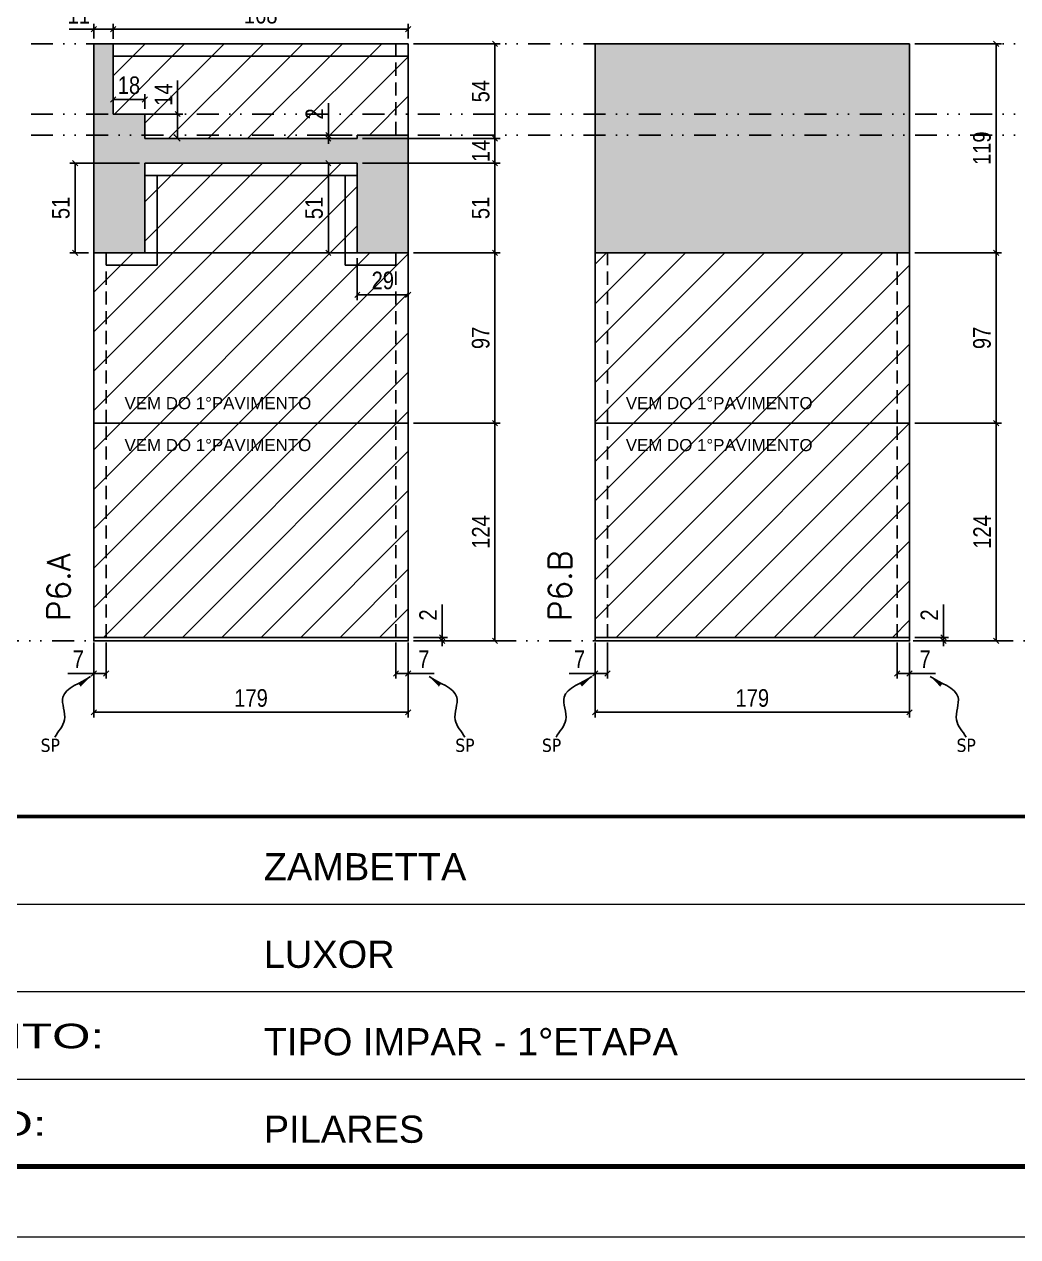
# Model space of a CAD drawing. Extents: x 14400 to 24104, y -21631 to 6985.
# Drawn here: x 14976 to 15541, y 2489 to 3179 of the extents above; entities that cross this region are included whole.
import ezdxf
from ezdxf.enums import TextEntityAlignment as Align

# ---------------------------------------------------------------- set-up
doc = ezdxf.new("R2010")
doc.units = 0
for name, pattern in [('CONTINUO', [0]), ('DASHED', [0.75, 0.5, -0.25]), ('DIVIDE2', [0.625, 0.25, -0.125, 0, -0.125, 0, -0.125]), ('HIDDEN', [0.375, 0.25, -0.125])]:
    doc.linetypes.add(name, pattern=pattern)
for name, color, linetype in [('COTA', 241, 'Continuous'), ('Nível', 160, 'Continuous'), ('Painéis', 200, 'Continuous'), ('SARR_2.2x7', 40, 'Continuous'), ('Sarrafo de Pressão', 42, 'HIDDEN'), ('texto', 7, 'Continuous'), ('TEXTO_GERAL', 7, 'Continuous')]:
    doc.layers.add(name, color=color, linetype=linetype)
for name, color, linetype, lineweight in [('Folhas', 255, 'Continuous', 9), ('Hachura', 251, 'Continuous', 9), ('SARRAFO DE PRESSAO', 251, 'DASHED', 9), ('Texto Seção', 7, 'Continuous', 15)]:
    doc.layers.add(name, color=color, linetype=linetype, lineweight=lineweight)
doc.styles.add('ARIAL', font='arial.ttf')
doc.styles.add('COTA TECNICA', font='techl___.ttf', dxfattribs={"height": 10})
doc.styles.add('COTA TECNICA-50', font='techl___.ttf', dxfattribs={"height": 10})
doc.styles.add('REGUA-120', font='ROMANS.shx', dxfattribs={"height": 15})
doc.styles.get("Standard").update_dxf_attribs({"font": 'arial.ttf'})
doc.styles.add('Tecnologia', font='')
doc.styles.get('Tecnologia').set_extended_font_data('Forgotten Futurist')
doc.dimstyles.new('COTA PAINEL-50', dxfattribs={"dimtxt": 10, "dimasz": 3, "dimexe": 3, "dimexo": 3, "dimgap": 3, "dimtad": 1, "dimdec": 1, "dimzin": 12, "dimdsep": 46, "dimtxsty": 'COTA TECNICA-50', "dimblk1": 'OBLIQUE', "dimblk2": 'OBLIQUE', "dimsah": 1, "dimcen": 0.9, "dimclrd": 4, "dimclre": 4, "dimclrt": 240, "dimadec": 1, "dimazin": 3, "dimtfac": 1, "dimtdec": 1, "dimtmove": 0, "dimatfit": 3, "dimfxl": 1, "dimtolj": 1, "dimtzin": 12, "dimarcsym": 0})
doc.dimstyles.new('PAINEL', dxfattribs={"dimtxt": 10, "dimasz": 3, "dimexe": 3, "dimexo": 3, "dimgap": 3, "dimtad": 1, "dimdec": 1, "dimzin": 12, "dimdsep": 46, "dimtxsty": 'COTA TECNICA', "dimblk1": 'OBLIQUE', "dimblk2": 'OBLIQUE', "dimsah": 1, "dimcen": 0.9, "dimclrd": 4, "dimclre": 4, "dimclrt": 240, "dimadec": 1, "dimazin": 3, "dimtfac": 1, "dimtdec": 1, "dimtmove": 0, "dimatfit": 3, "dimfxl": 1, "dimtolj": 1, "dimtzin": 12, "dimarcsym": 0})
doc.dimstyles.get("Standard").update_dxf_attribs({"dimtxt": 0.18, "dimasz": 0.18, "dimexe": 0.18, "dimexo": 0.0625, "dimgap": 0.09, "dimtad": 0, "dimtih": 1, "dimtoh": 1, "dimdec": 4, "dimzin": 0, "dimdsep": 46, "dimtxsty": 'Standard', "dimcen": 0.09, "dimadec": 0, "dimazin": 0, "dimtfac": 1, "dimtdec": 4, "dimtofl": 0, "dimtmove": 0, "dimatfit": 3, "dimfxl": 1, "dimtolj": 1, "dimtzin": 0, "dimarcsym": 0})

# ---------------------------------------------------------------- blocks, each defined once
blk = doc.blocks.new('9999999999')
at = {"color": 30, "linetype": 'CONTINUO'}
for p, q in [((98564.56, 34379.64), (99583.98, 34379.64)), ((98564.56, 34329.83), (99487.98, 34329.83)), ((98564.56, 34280.02), (99487.98, 34280.02))]:
    blk.add_line(p, q, dxfattribs=at)
at = {"color": 30, "linetype": 'CONTINUO', "const_width": 2}
blk.add_lwpolyline([(99583.98, 34230.21), (99583.98, 34414.45, 0.414214), (99568.98, 34429.45), (98228.98, 34429.45, 0.414214), (98213.98, 34414.45), (98213.98, 34245.21, 0.414214), (98228.98, 34230.21), (99583.98, 34230.21)], format="xyb", dxfattribs=at)
at = {"layer": 'Folhas'}
blk.add_lwpolyline([(98138.98, 34190.21), (99623.98, 34190.21), (99623.98, 35240.21), (98138.98, 35240.21)], close=True, dxfattribs=at)
at = {"layer": 'Folhas', "color": 30, "const_width": 3}
blk.add_lwpolyline([(98213.98, 34230.21), (99583.98, 34230.21), (99583.98, 35200.21), (98213.98, 35200.21)], close=True, dxfattribs=at)
at = {"color": 7, "linetype": 'Continuous', "ltscale": 5, "style": 'ARIAL'}
for s, height, p in [('ZAMBETTA', 15.483, (98837.68, 34393.13)), ('LUXOR', 15.483, (98837.68, 34343.32)), ('TIPO IMPAR - 1°ETAPA', 15.4829, (98837.68, 34293.51)), ('PILARES', 15.483, (98837.68, 34243.7))]:
    blk.add_text(s, height=height, dxfattribs=at).set_placement(p)
at = {"layer": 'Folhas', "color": 7, "style": 'Tecnologia', "width": 1.5}
for s, p in [('PAVIMENTO:', (98573.65, 34297.5)), ('PROJETO:', (98573.65, 34247.69))]:
    blk.add_text(s, height=14, dxfattribs=at).set_placement(p)
blk = doc.blocks.new('_Oblique')
at = {"color": 0, "linetype": 'ByBlock', "lineweight": -2}
blk.add_line((-0.5, -0.5), (0.5, 0.5), dxfattribs=at)
blk = doc.blocks.new('*D812')
at = {"layer": 'COTA', "color": 4, "lineweight": -2, "transparency": 16777216}
for p, q in [((15015.44, 2827.29), (15015.44, 2784.61)), ((15194.44, 2827.29), (15194.44, 2784.61)), ((15194.44, 2787.61), (15015.44, 2787.61))]:
    blk.add_line(p, q, dxfattribs=at)
at = {"layer": 'Defpoints', "color": 0, "transparency": 16777216}
for p in [(15015.44, 2830.29), (15194.44, 2830.29), (15015.44, 2787.61)]:
    blk.add_point(p, dxfattribs=at)
at = {"layer": 'COTA', "color": 4, "lineweight": -2, "transparency": 16777216, "xscale": 3, "yscale": 3, "zscale": 3, "rotation": 180}
blk.add_blockref('_Oblique', (15015.44, 2787.61), dxfattribs=at)
at = {"layer": 'COTA', "color": 4, "lineweight": -2, "transparency": 16777216, "xscale": 3, "yscale": 3, "zscale": 3}
blk.add_blockref('_Oblique', (15194.44, 2787.61), dxfattribs=at)
at = {"layer": 'COTA', "color": 240, "transparency": 16777216, "insert": (15104.94, 2795.71), "char_height": 10, "attachment_point": 5, "style": 'COTA TECNICA'}
blk.add_mtext('\\A1;179', dxfattribs=at)
blk = doc.blocks.new('*D813')
at = {"layer": 'COTA', "color": 4, "lineweight": -2, "transparency": 16777216}
for p, q in [((15187.44, 2827.29), (15187.44, 2806.78)), ((15194.44, 2825.29), (15194.44, 2806.78)), ((15187.44, 2809.78), (15194.44, 2809.78)), ((15194.44, 2809.78), (15209.17, 2809.78))]:
    blk.add_line(p, q, dxfattribs=at)
at = {"layer": 'Defpoints', "color": 0, "transparency": 16777216}
for p in [(15187.44, 2830.29), (15194.44, 2828.29), (15194.44, 2809.78)]:
    blk.add_point(p, dxfattribs=at)
at = {"layer": 'COTA', "color": 4, "lineweight": -2, "transparency": 16777216, "xscale": 3, "yscale": 3, "zscale": 3, "rotation": 180}
blk.add_blockref('_Oblique', (15187.44, 2809.78), dxfattribs=at)
at = {"layer": 'COTA', "color": 4, "lineweight": -2, "transparency": 16777216, "xscale": 3, "yscale": 3, "zscale": 3}
blk.add_blockref('_Oblique', (15194.44, 2809.78), dxfattribs=at)
at = {"layer": 'COTA', "color": 240, "transparency": 16777216, "insert": (15203.31, 2817.85), "char_height": 10, "attachment_point": 5, "style": 'COTA TECNICA-50'}
blk.add_mtext('\\A1;7', dxfattribs=at)
blk = doc.blocks.new('*D814')
at = {"layer": 'COTA', "color": 4, "lineweight": -2, "transparency": 16777216}
for p, q in [((15015.44, 2825.29), (15015.44, 2806.78)), ((15022.44, 2827.29), (15022.44, 2806.78)), ((15015.44, 2809.78), (15000.71, 2809.78)), ((15022.44, 2809.78), (15015.44, 2809.78))]:
    blk.add_line(p, q, dxfattribs=at)
at = {"layer": 'Defpoints', "color": 0, "transparency": 16777216}
for p in [(15015.44, 2828.29), (15022.44, 2830.29), (15015.44, 2809.78)]:
    blk.add_point(p, dxfattribs=at)
at = {"layer": 'COTA', "color": 4, "lineweight": -2, "transparency": 16777216, "xscale": 3, "yscale": 3, "zscale": 3, "rotation": 180}
blk.add_blockref('_Oblique', (15015.44, 2809.78), dxfattribs=at)
at = {"layer": 'COTA', "color": 4, "lineweight": -2, "transparency": 16777216, "xscale": 3, "yscale": 3, "zscale": 3}
blk.add_blockref('_Oblique', (15022.44, 2809.78), dxfattribs=at)
at = {"layer": 'COTA', "color": 240, "transparency": 16777216, "insert": (15006.58, 2817.85), "char_height": 10, "attachment_point": 5, "style": 'COTA TECNICA-50'}
blk.add_mtext('\\A1;7', dxfattribs=at)
blk = doc.blocks.new('*D815')
at = {"layer": 'COTA', "color": 4, "lineweight": -2, "transparency": 16777216}
for p, q in [((15213.7, 2830.29), (15213.7, 2849.09)), ((15197.44, 2830.29), (15216.7, 2830.29)), ((15197.44, 2828.29), (15216.7, 2828.29)), ((15213.7, 2828.29), (15213.7, 2830.29)), ((15213.7, 2828.29), (15213.7, 2825.29))]:
    blk.add_line(p, q, dxfattribs=at)
at = {"layer": 'Defpoints', "color": 0, "transparency": 16777216}
for p in [(15194.44, 2830.29), (15194.44, 2828.29), (15213.7, 2828.29)]:
    blk.add_point(p, dxfattribs=at)
at = {"layer": 'COTA', "color": 4, "lineweight": -2, "transparency": 16777216, "xscale": 3, "yscale": 3, "zscale": 3}
for p, rotation in [((15213.7, 2830.29), 270), ((15213.7, 2828.29), 90)]:
    blk.add_blockref('_Oblique', p, dxfattribs=dict(at, rotation=rotation))
at = {"layer": 'COTA', "color": 240, "transparency": 16777216, "insert": (15205.7, 2843.03), "char_height": 10, "attachment_point": 5, "rotation": 90, "style": 'COTA TECNICA-50'}
blk.add_mtext('\\A1;2', dxfattribs=at)
blk = doc.blocks.new('*D816')
at = {"layer": 'COTA', "color": 4, "lineweight": -2, "transparency": 16777216}
for p, q in [((15300.79, 2827.29), (15300.79, 2784.61)), ((15479.79, 2827.29), (15479.79, 2784.61)), ((15479.79, 2787.61), (15300.79, 2787.61))]:
    blk.add_line(p, q, dxfattribs=at)
at = {"layer": 'Defpoints', "color": 0, "transparency": 16777216}
for p in [(15300.79, 2830.29), (15479.79, 2830.29), (15300.79, 2787.61)]:
    blk.add_point(p, dxfattribs=at)
at = {"layer": 'COTA', "color": 4, "lineweight": -2, "transparency": 16777216, "xscale": 3, "yscale": 3, "zscale": 3, "rotation": 180}
blk.add_blockref('_Oblique', (15300.79, 2787.61), dxfattribs=at)
at = {"layer": 'COTA', "color": 4, "lineweight": -2, "transparency": 16777216, "xscale": 3, "yscale": 3, "zscale": 3}
blk.add_blockref('_Oblique', (15479.79, 2787.61), dxfattribs=at)
at = {"layer": 'COTA', "color": 240, "transparency": 16777216, "insert": (15390.29, 2795.71), "char_height": 10, "attachment_point": 5, "style": 'COTA TECNICA'}
blk.add_mtext('\\A1;179', dxfattribs=at)
blk = doc.blocks.new('*D817')
at = {"layer": 'COTA', "color": 4, "lineweight": -2, "transparency": 16777216}
for p, q in [((15472.79, 2827.29), (15472.79, 2806.78)), ((15479.79, 2825.29), (15479.79, 2806.78)), ((15472.79, 2809.78), (15479.79, 2809.78)), ((15479.79, 2809.78), (15494.52, 2809.78))]:
    blk.add_line(p, q, dxfattribs=at)
at = {"layer": 'Defpoints', "color": 0, "transparency": 16777216}
for p in [(15472.79, 2830.29), (15479.79, 2828.29), (15479.79, 2809.78)]:
    blk.add_point(p, dxfattribs=at)
at = {"layer": 'COTA', "color": 4, "lineweight": -2, "transparency": 16777216, "xscale": 3, "yscale": 3, "zscale": 3, "rotation": 180}
blk.add_blockref('_Oblique', (15472.79, 2809.78), dxfattribs=at)
at = {"layer": 'COTA', "color": 4, "lineweight": -2, "transparency": 16777216, "xscale": 3, "yscale": 3, "zscale": 3}
blk.add_blockref('_Oblique', (15479.79, 2809.78), dxfattribs=at)
at = {"layer": 'COTA', "color": 240, "transparency": 16777216, "insert": (15488.66, 2817.85), "char_height": 10, "attachment_point": 5, "style": 'COTA TECNICA-50'}
blk.add_mtext('\\A1;7', dxfattribs=at)
blk = doc.blocks.new('*D818')
at = {"layer": 'COTA', "color": 4, "lineweight": -2, "transparency": 16777216}
for p, q in [((15300.79, 2825.29), (15300.79, 2806.78)), ((15307.79, 2827.29), (15307.79, 2806.78)), ((15300.79, 2809.78), (15286.06, 2809.78)), ((15307.79, 2809.78), (15300.79, 2809.78))]:
    blk.add_line(p, q, dxfattribs=at)
at = {"layer": 'Defpoints', "color": 0, "transparency": 16777216}
for p in [(15300.79, 2828.29), (15307.79, 2830.29), (15300.79, 2809.78)]:
    blk.add_point(p, dxfattribs=at)
at = {"layer": 'COTA', "color": 4, "lineweight": -2, "transparency": 16777216, "xscale": 3, "yscale": 3, "zscale": 3, "rotation": 180}
blk.add_blockref('_Oblique', (15300.79, 2809.78), dxfattribs=at)
at = {"layer": 'COTA', "color": 4, "lineweight": -2, "transparency": 16777216, "xscale": 3, "yscale": 3, "zscale": 3}
blk.add_blockref('_Oblique', (15307.79, 2809.78), dxfattribs=at)
at = {"layer": 'COTA', "color": 240, "transparency": 16777216, "insert": (15291.93, 2817.85), "char_height": 10, "attachment_point": 5, "style": 'COTA TECNICA-50'}
blk.add_mtext('\\A1;7', dxfattribs=at)
blk = doc.blocks.new('*D820')
at = {"layer": 'COTA', "color": 4, "linetype": 'ByBlock', "lineweight": -2, "transparency": 16777216}
for p, q in [((15482.79, 2952.29), (15532.16, 2952.29)), ((15529.16, 2828.29), (15529.16, 2952.29)), ((15482.79, 2828.29), (15532.16, 2828.29))]:
    blk.add_line(p, q, dxfattribs=at)
at = {"layer": 'Defpoints', "color": 0, "linetype": 'ByBlock', "transparency": 16777216}
for p in [(15479.79, 2952.29), (15529.16, 2952.29), (15479.79, 2828.29)]:
    blk.add_point(p, dxfattribs=at)
at = {"layer": 'COTA', "color": 4, "linetype": 'ByBlock', "lineweight": -2, "transparency": 16777216, "xscale": 3, "yscale": 3, "zscale": 3}
for p, rotation in [((15529.16, 2952.29), 90), ((15529.16, 2828.29), 270)]:
    blk.add_blockref('_Oblique', p, dxfattribs=dict(at, rotation=rotation))
at = {"layer": 'COTA', "color": 240, "linetype": 'ByBlock', "transparency": 16777216, "insert": (15521.09, 2890.29), "char_height": 10, "attachment_point": 5, "rotation": 90, "style": 'COTA TECNICA'}
blk.add_mtext('\\A1;124', dxfattribs=at)
blk = doc.blocks.new('*D819')
at = {"layer": 'COTA', "color": 4, "lineweight": -2, "transparency": 16777216}
for p, q in [((15499.05, 2830.29), (15499.05, 2849.09)), ((15482.79, 2830.29), (15502.05, 2830.29)), ((15482.79, 2828.29), (15502.05, 2828.29)), ((15499.05, 2828.29), (15499.05, 2830.29)), ((15499.05, 2828.29), (15499.05, 2825.29))]:
    blk.add_line(p, q, dxfattribs=at)
at = {"layer": 'Defpoints', "color": 0, "transparency": 16777216}
for p in [(15479.79, 2830.29), (15479.79, 2828.29), (15499.05, 2828.29)]:
    blk.add_point(p, dxfattribs=at)
at = {"layer": 'COTA', "color": 4, "lineweight": -2, "transparency": 16777216, "xscale": 3, "yscale": 3, "zscale": 3}
for p, rotation in [((15499.05, 2830.29), 270), ((15499.05, 2828.29), 90)]:
    blk.add_blockref('_Oblique', p, dxfattribs=dict(at, rotation=rotation))
at = {"layer": 'COTA', "color": 240, "transparency": 16777216, "insert": (15491.05, 2843.03), "char_height": 10, "attachment_point": 5, "rotation": 90, "style": 'COTA TECNICA-50'}
blk.add_mtext('\\A1;2', dxfattribs=at)
blk = doc.blocks.new('*D821')
at = {"layer": 'COTA', "color": 4, "linetype": 'ByBlock', "lineweight": -2, "transparency": 16777216}
for p, q in [((15482.79, 2952.29), (15532.16, 2952.29)), ((15529.16, 2828.29), (15529.16, 2952.29)), ((15482.79, 2828.29), (15532.16, 2828.29))]:
    blk.add_line(p, q, dxfattribs=at)
at = {"layer": 'Defpoints', "color": 0, "linetype": 'ByBlock', "transparency": 16777216}
for p in [(15479.79, 2952.29), (15529.16, 2952.29), (15479.79, 2828.29)]:
    blk.add_point(p, dxfattribs=at)
at = {"layer": 'COTA', "color": 4, "linetype": 'ByBlock', "lineweight": -2, "transparency": 16777216, "xscale": 3, "yscale": 3, "zscale": 3}
for p, rotation in [((15529.16, 2952.29), 90), ((15529.16, 2828.29), 270)]:
    blk.add_blockref('_Oblique', p, dxfattribs=dict(at, rotation=rotation))
at = {"layer": 'COTA', "color": 240, "linetype": 'ByBlock', "transparency": 16777216, "insert": (15521.09, 2890.29), "char_height": 10, "attachment_point": 5, "rotation": 90, "style": 'COTA TECNICA'}
blk.add_mtext('\\A1;124', dxfattribs=at)
blk = doc.blocks.new('*D1952')
at = {"layer": 'COTA', "color": 4, "lineweight": -2, "transparency": 16777216}
for p, q in [((15197.44, 3168.29), (15246.81, 3168.29)), ((15243.81, 3114.29), (15243.81, 3168.29)), ((15168.44, 3114.29), (15246.81, 3114.29))]:
    blk.add_line(p, q, dxfattribs=at)
at = {"layer": 'Defpoints', "color": 0, "transparency": 16777216}
for p in [(15194.44, 3168.29), (15243.81, 3168.29), (15165.44, 3114.29)]:
    blk.add_point(p, dxfattribs=at)
at = {"layer": 'COTA', "color": 4, "lineweight": -2, "transparency": 16777216, "xscale": 3, "yscale": 3, "zscale": 3}
for p, rotation in [((15243.81, 3168.29), 90), ((15243.81, 3114.29), 270)]:
    blk.add_blockref('_Oblique', p, dxfattribs=dict(at, rotation=rotation))
at = {"layer": 'COTA', "color": 240, "transparency": 16777216, "insert": (15235.7, 3141.29), "char_height": 10, "attachment_point": 5, "rotation": 90, "style": 'COTA TECNICA'}
blk.add_mtext('\\A1;54', dxfattribs=at)
blk = doc.blocks.new('*D1953')
at = {"layer": 'COTA', "color": 4, "lineweight": -2, "transparency": 16777216}
for p, q in [((15026.44, 3171.29), (15026.44, 3179.64)), ((15026.44, 3176.64), (15194.44, 3176.64)), ((15194.44, 3171.29), (15194.44, 3179.64))]:
    blk.add_line(p, q, dxfattribs=at)
at = {"layer": 'Defpoints', "color": 0, "transparency": 16777216}
for p in [(15194.44, 3176.64), (15026.44, 3168.29), (15194.44, 3168.29)]:
    blk.add_point(p, dxfattribs=at)
at = {"layer": 'COTA', "color": 4, "lineweight": -2, "transparency": 16777216, "xscale": 3, "yscale": 3, "zscale": 3, "rotation": 180}
blk.add_blockref('_Oblique', (15026.44, 3176.64), dxfattribs=at)
at = {"layer": 'COTA', "color": 4, "lineweight": -2, "transparency": 16777216, "xscale": 3, "yscale": 3, "zscale": 3}
blk.add_blockref('_Oblique', (15194.44, 3176.64), dxfattribs=at)
at = {"layer": 'COTA', "color": 240, "transparency": 16777216, "insert": (15110.44, 3184.77), "char_height": 10, "attachment_point": 5, "style": 'COTA TECNICA'}
blk.add_mtext('\\A1;168', dxfattribs=at)
blk = doc.blocks.new('*D1954')
at = {"layer": 'COTA', "color": 4, "lineweight": -2, "transparency": 16777216}
for p, q in [((15041.44, 3100.29), (15001.8, 3100.29)), ((15004.8, 3049.29), (15004.8, 3100.29)), ((15012.44, 3049.29), (15001.8, 3049.29))]:
    blk.add_line(p, q, dxfattribs=at)
at = {"layer": 'Defpoints', "color": 0, "transparency": 16777216}
for p in [(15004.8, 3100.29), (15044.44, 3100.29), (15015.44, 3049.29)]:
    blk.add_point(p, dxfattribs=at)
at = {"layer": 'COTA', "color": 4, "lineweight": -2, "transparency": 16777216, "xscale": 3, "yscale": 3, "zscale": 3}
for p, rotation in [((15004.8, 3100.29), 90), ((15004.8, 3049.29), 270)]:
    blk.add_blockref('_Oblique', p, dxfattribs=dict(at, rotation=rotation))
at = {"layer": 'COTA', "color": 240, "transparency": 16777216, "insert": (14996.69, 3074.79), "char_height": 10, "attachment_point": 5, "rotation": 90, "style": 'COTA TECNICA'}
blk.add_mtext('\\A1;51', dxfattribs=at)
blk = doc.blocks.new('*D1955')
at = {"layer": 'COTA', "color": 4, "lineweight": -2, "transparency": 16777216}
for p, q in [((15162.44, 3100.29), (15145.95, 3100.29)), ((15148.95, 3049.29), (15148.95, 3100.29)), ((15162.44, 3049.29), (15145.95, 3049.29))]:
    blk.add_line(p, q, dxfattribs=at)
at = {"layer": 'Defpoints', "color": 0, "transparency": 16777216}
for p in [(15148.95, 3100.29), (15165.44, 3100.29), (15165.44, 3049.29)]:
    blk.add_point(p, dxfattribs=at)
at = {"layer": 'COTA', "color": 4, "lineweight": -2, "transparency": 16777216, "xscale": 3, "yscale": 3, "zscale": 3}
for p, rotation in [((15148.95, 3100.29), 90), ((15148.95, 3049.29), 270)]:
    blk.add_blockref('_Oblique', p, dxfattribs=dict(at, rotation=rotation))
at = {"layer": 'COTA', "color": 240, "transparency": 16777216, "insert": (15140.84, 3074.79), "char_height": 10, "attachment_point": 5, "rotation": 90, "style": 'COTA TECNICA'}
blk.add_mtext('\\A1;51', dxfattribs=at)
blk = doc.blocks.new('*D1956')
at = {"layer": 'COTA', "color": 4, "lineweight": -2, "transparency": 16777216}
for p, q in [((15168.44, 3114.29), (15246.81, 3114.29)), ((15243.81, 3100.29), (15243.81, 3114.29)), ((15168.44, 3100.29), (15246.81, 3100.29))]:
    blk.add_line(p, q, dxfattribs=at)
at = {"layer": 'Defpoints', "color": 0, "transparency": 16777216}
for p in [(15165.44, 3114.29), (15243.81, 3114.29), (15165.44, 3100.29)]:
    blk.add_point(p, dxfattribs=at)
at = {"layer": 'COTA', "color": 4, "lineweight": -2, "transparency": 16777216, "xscale": 3, "yscale": 3, "zscale": 3}
for p, rotation in [((15243.81, 3114.29), 90), ((15243.81, 3100.29), 270)]:
    blk.add_blockref('_Oblique', p, dxfattribs=dict(at, rotation=rotation))
at = {"layer": 'COTA', "color": 240, "transparency": 16777216, "insert": (15235.74, 3107.29), "char_height": 10, "attachment_point": 5, "rotation": 90, "style": 'COTA TECNICA'}
blk.add_mtext('\\A1;14', dxfattribs=at)
blk = doc.blocks.new('*D1957')
at = {"layer": 'COTA', "color": 4, "lineweight": -2, "transparency": 16777216}
for p, q in [((15148.95, 3116.29), (15148.95, 3134.4)), ((15162.44, 3116.29), (15145.95, 3116.29)), ((15162.44, 3114.29), (15145.95, 3114.29)), ((15148.95, 3114.29), (15148.95, 3116.29)), ((15148.95, 3114.29), (15148.95, 3111.29))]:
    blk.add_line(p, q, dxfattribs=at)
at = {"layer": 'Defpoints', "color": 0, "transparency": 16777216}
for p in [(15148.95, 3116.29), (15165.44, 3116.29), (15165.44, 3114.29)]:
    blk.add_point(p, dxfattribs=at)
at = {"layer": 'COTA', "color": 4, "lineweight": -2, "transparency": 16777216, "xscale": 3, "yscale": 3, "zscale": 3}
for p, rotation in [((15148.95, 3116.29), 270), ((15148.95, 3114.29), 90)]:
    blk.add_blockref('_Oblique', p, dxfattribs=dict(at, rotation=rotation))
at = {"layer": 'COTA', "color": 240, "transparency": 16777216, "insert": (15140.95, 3128.34), "char_height": 10, "attachment_point": 5, "rotation": 90, "style": 'COTA TECNICA'}
blk.add_mtext('\\A1;2', dxfattribs=at)
blk = doc.blocks.new('*D1958')
at = {"layer": 'COTA', "color": 4, "lineweight": -2, "transparency": 16777216}
for p, q in [((15165.44, 3046.29), (15165.44, 3022.38)), ((15194.44, 3046.29), (15194.44, 3022.38)), ((15194.44, 3025.38), (15165.44, 3025.38))]:
    blk.add_line(p, q, dxfattribs=at)
at = {"layer": 'Defpoints', "color": 0, "transparency": 16777216}
for p in [(15165.44, 3049.29), (15194.44, 3049.29), (15165.44, 3025.38)]:
    blk.add_point(p, dxfattribs=at)
at = {"layer": 'COTA', "color": 4, "lineweight": -2, "transparency": 16777216, "xscale": 3, "yscale": 3, "zscale": 3, "rotation": 180}
blk.add_blockref('_Oblique', (15165.44, 3025.38), dxfattribs=at)
at = {"layer": 'COTA', "color": 4, "lineweight": -2, "transparency": 16777216, "xscale": 3, "yscale": 3, "zscale": 3}
blk.add_blockref('_Oblique', (15194.44, 3025.38), dxfattribs=at)
at = {"layer": 'COTA', "color": 240, "transparency": 16777216, "insert": (15179.94, 3033.47), "char_height": 10, "attachment_point": 5, "style": 'COTA TECNICA'}
blk.add_mtext('\\A1;29', dxfattribs=at)
blk = doc.blocks.new('*D2105')
at = {"layer": 'COTA', "color": 4, "lineweight": -2, "transparency": 16777216}
for p, q in [((15026.44, 3131.29), (15026.44, 3139.51)), ((15044.44, 3136.51), (15026.44, 3136.51)), ((15044.44, 3131.29), (15044.44, 3139.51))]:
    blk.add_line(p, q, dxfattribs=at)
at = {"layer": 'Defpoints', "color": 0, "transparency": 16777216}
for p in [(15026.44, 3136.51), (15026.44, 3128.29), (15044.44, 3128.29)]:
    blk.add_point(p, dxfattribs=at)
at = {"layer": 'COTA', "color": 4, "lineweight": -2, "transparency": 16777216, "xscale": 3, "yscale": 3, "zscale": 3, "rotation": 180}
blk.add_blockref('_Oblique', (15026.44, 3136.51), dxfattribs=at)
at = {"layer": 'COTA', "color": 4, "lineweight": -2, "transparency": 16777216, "xscale": 3, "yscale": 3, "zscale": 3}
blk.add_blockref('_Oblique', (15044.44, 3136.51), dxfattribs=at)
at = {"layer": 'COTA', "color": 240, "transparency": 16777216, "insert": (15035.44, 3144.6), "char_height": 10, "attachment_point": 5, "style": 'COTA TECNICA'}
blk.add_mtext('\\A1;18', dxfattribs=at)
blk = doc.blocks.new('*D2106')
at = {"layer": 'COTA', "color": 4, "lineweight": -2, "transparency": 16777216}
for p, q in [((15063.16, 3128.29), (15063.16, 3147.4)), ((15047.44, 3128.29), (15066.16, 3128.29)), ((15063.16, 3114.29), (15063.16, 3128.29)), ((15047.44, 3114.29), (15066.16, 3114.29))]:
    blk.add_line(p, q, dxfattribs=at)
at = {"layer": 'Defpoints', "color": 0, "transparency": 16777216}
for p in [(15044.44, 3128.29), (15063.16, 3128.29), (15044.44, 3114.29)]:
    blk.add_point(p, dxfattribs=at)
at = {"layer": 'COTA', "color": 4, "lineweight": -2, "transparency": 16777216, "xscale": 3, "yscale": 3, "zscale": 3}
for p, rotation in [((15063.16, 3128.29), 90), ((15063.16, 3114.29), 270)]:
    blk.add_blockref('_Oblique', p, dxfattribs=dict(at, rotation=rotation))
at = {"layer": 'COTA', "color": 240, "transparency": 16777216, "insert": (15055.09, 3139.34), "char_height": 10, "attachment_point": 5, "rotation": 90, "style": 'COTA TECNICA'}
blk.add_mtext('\\A1;14', dxfattribs=at)
blk = doc.blocks.new('*D3498')
at = {"layer": 'COTA', "color": 4, "lineweight": -2, "transparency": 16777216}
for p, q in [((15482.79, 3049.29), (15532.16, 3049.29)), ((15529.16, 2952.29), (15529.16, 3049.29)), ((15482.79, 2952.29), (15532.16, 2952.29))]:
    blk.add_line(p, q, dxfattribs=at)
at = {"layer": 'Defpoints', "color": 0, "transparency": 16777216}
for p in [(15479.79, 3049.29), (15529.16, 3049.29), (15479.79, 2952.29)]:
    blk.add_point(p, dxfattribs=at)
at = {"layer": 'COTA', "color": 4, "lineweight": -2, "transparency": 16777216, "xscale": 3, "yscale": 3, "zscale": 3}
for p, rotation in [((15529.16, 3049.29), 90), ((15529.16, 2952.29), 270)]:
    blk.add_blockref('_Oblique', p, dxfattribs=dict(at, rotation=rotation))
at = {"layer": 'COTA', "color": 240, "transparency": 16777216, "insert": (15521.06, 3000.79), "char_height": 10, "attachment_point": 5, "rotation": 90, "style": 'COTA TECNICA'}
blk.add_mtext('\\A1;97', dxfattribs=at)
blk = doc.blocks.new('*D3500')
at = {"layer": 'COTA', "color": 4, "linetype": 'ByBlock', "lineweight": -2, "transparency": 16777216}
for p, q in [((15197.44, 2952.29), (15246.81, 2952.29)), ((15243.81, 2828.29), (15243.81, 2952.29)), ((15197.44, 2828.29), (15246.81, 2828.29))]:
    blk.add_line(p, q, dxfattribs=at)
at = {"layer": 'Defpoints', "color": 0, "linetype": 'ByBlock', "transparency": 16777216}
for p in [(15194.44, 2952.29), (15243.81, 2952.29), (15194.44, 2828.29)]:
    blk.add_point(p, dxfattribs=at)
at = {"layer": 'COTA', "color": 4, "linetype": 'ByBlock', "lineweight": -2, "transparency": 16777216, "xscale": 3, "yscale": 3, "zscale": 3}
for p, rotation in [((15243.81, 2952.29), 90), ((15243.81, 2828.29), 270)]:
    blk.add_blockref('_Oblique', p, dxfattribs=dict(at, rotation=rotation))
at = {"layer": 'COTA', "color": 240, "linetype": 'ByBlock', "transparency": 16777216, "insert": (15235.74, 2890.29), "char_height": 10, "attachment_point": 5, "rotation": 90, "style": 'COTA TECNICA'}
blk.add_mtext('\\A1;124', dxfattribs=at)
blk = doc.blocks.new('*D3501')
at = {"layer": 'COTA', "color": 4, "linetype": 'ByBlock', "lineweight": -2, "transparency": 16777216}
for p, q in [((15197.44, 2952.29), (15246.81, 2952.29)), ((15243.81, 2828.29), (15243.81, 2952.29)), ((15197.44, 2828.29), (15246.81, 2828.29))]:
    blk.add_line(p, q, dxfattribs=at)
at = {"layer": 'Defpoints', "color": 0, "linetype": 'ByBlock', "transparency": 16777216}
for p in [(15194.44, 2952.29), (15243.81, 2952.29), (15194.44, 2828.29)]:
    blk.add_point(p, dxfattribs=at)
at = {"layer": 'COTA', "color": 4, "linetype": 'ByBlock', "lineweight": -2, "transparency": 16777216, "xscale": 3, "yscale": 3, "zscale": 3}
for p, rotation in [((15243.81, 2952.29), 90), ((15243.81, 2828.29), 270)]:
    blk.add_blockref('_Oblique', p, dxfattribs=dict(at, rotation=rotation))
at = {"layer": 'COTA', "color": 240, "linetype": 'ByBlock', "transparency": 16777216, "insert": (15235.74, 2890.29), "char_height": 10, "attachment_point": 5, "rotation": 90, "style": 'COTA TECNICA'}
blk.add_mtext('\\A1;124', dxfattribs=at)
blk = doc.blocks.new('*D3502')
at = {"layer": 'COTA', "color": 4, "lineweight": -2, "transparency": 16777216}
for p, q in [((15197.44, 3049.29), (15246.81, 3049.29)), ((15243.81, 2952.29), (15243.81, 3049.29)), ((15197.44, 2952.29), (15246.81, 2952.29))]:
    blk.add_line(p, q, dxfattribs=at)
at = {"layer": 'Defpoints', "color": 0, "transparency": 16777216}
for p in [(15194.44, 3049.29), (15243.81, 3049.29), (15194.44, 2952.29)]:
    blk.add_point(p, dxfattribs=at)
at = {"layer": 'COTA', "color": 4, "lineweight": -2, "transparency": 16777216, "xscale": 3, "yscale": 3, "zscale": 3}
for p, rotation in [((15243.81, 3049.29), 90), ((15243.81, 2952.29), 270)]:
    blk.add_blockref('_Oblique', p, dxfattribs=dict(at, rotation=rotation))
at = {"layer": 'COTA', "color": 240, "transparency": 16777216, "insert": (15235.71, 3000.79), "char_height": 10, "attachment_point": 5, "rotation": 90, "style": 'COTA TECNICA'}
blk.add_mtext('\\A1;97', dxfattribs=at)
blk = doc.blocks.new('*D3503')
at = {"layer": 'COTA', "color": 4, "lineweight": -2, "transparency": 16777216}
for p, q in [((15168.44, 3100.29), (15246.81, 3100.29)), ((15243.81, 3049.29), (15243.81, 3100.29)), ((15197.44, 3049.29), (15246.81, 3049.29))]:
    blk.add_line(p, q, dxfattribs=at)
at = {"layer": 'Defpoints', "color": 0, "transparency": 16777216}
for p in [(15165.44, 3100.29), (15243.81, 3100.29), (15194.44, 3049.29)]:
    blk.add_point(p, dxfattribs=at)
at = {"layer": 'COTA', "color": 4, "lineweight": -2, "transparency": 16777216, "xscale": 3, "yscale": 3, "zscale": 3}
for p, rotation in [((15243.81, 3100.29), 90), ((15243.81, 3049.29), 270)]:
    blk.add_blockref('_Oblique', p, dxfattribs=dict(at, rotation=rotation))
at = {"layer": 'COTA', "color": 240, "transparency": 16777216, "insert": (15235.7, 3074.79), "char_height": 10, "attachment_point": 5, "rotation": 90, "style": 'COTA TECNICA'}
blk.add_mtext('\\A1;51', dxfattribs=at)
blk = doc.blocks.new('*D3506')
at = {"layer": 'COTA', "color": 4, "lineweight": -2, "transparency": 16777216}
for p, q in [((15015.44, 3176.64), (15001.36, 3176.64)), ((15015.44, 3171.29), (15015.44, 3179.64)), ((15026.44, 3176.64), (15015.44, 3176.64)), ((15026.44, 3171.06), (15026.44, 3179.64))]:
    blk.add_line(p, q, dxfattribs=at)
at = {"layer": 'Defpoints', "color": 0, "transparency": 16777216}
for p in [(15015.44, 3176.64), (15015.44, 3168.29), (15026.44, 3168.06)]:
    blk.add_point(p, dxfattribs=at)
at = {"layer": 'COTA', "color": 4, "lineweight": -2, "transparency": 16777216, "xscale": 3, "yscale": 3, "zscale": 3, "rotation": 180}
blk.add_blockref('_Oblique', (15015.44, 3176.64), dxfattribs=at)
at = {"layer": 'COTA', "color": 4, "lineweight": -2, "transparency": 16777216, "xscale": 3, "yscale": 3, "zscale": 3}
blk.add_blockref('_Oblique', (15026.44, 3176.64), dxfattribs=at)
at = {"layer": 'COTA', "color": 240, "transparency": 16777216, "insert": (15006.9, 3184.7), "char_height": 10, "attachment_point": 5, "style": 'COTA TECNICA'}
blk.add_mtext('\\A1;11', dxfattribs=at)
blk = doc.blocks.new('*D3577')
at = {"layer": 'COTA', "color": 4, "lineweight": -2, "transparency": 16777216}
for p, q in [((15482.79, 3168.29), (15532.16, 3168.29)), ((15529.16, 3049.29), (15529.16, 3168.29)), ((15482.79, 3049.29), (15532.16, 3049.29))]:
    blk.add_line(p, q, dxfattribs=at)
at = {"layer": 'Defpoints', "color": 0, "transparency": 16777216}
for p in [(15479.79, 3168.29), (15529.16, 3168.29), (15479.79, 3049.29)]:
    blk.add_point(p, dxfattribs=at)
at = {"layer": 'COTA', "color": 4, "lineweight": -2, "transparency": 16777216, "xscale": 3, "yscale": 3, "zscale": 3}
for p, rotation in [((15529.16, 3168.29), 90), ((15529.16, 3049.29), 270)]:
    blk.add_blockref('_Oblique', p, dxfattribs=dict(at, rotation=rotation))
at = {"layer": 'COTA', "color": 240, "transparency": 16777216, "insert": (15521.07, 3108.79), "char_height": 10, "attachment_point": 5, "rotation": 90, "style": 'COTA TECNICA'}
blk.add_mtext('\\A1;119', dxfattribs=at)

msp = doc.modelspace()

# ---------------------------------------------------------------- hatches: boundary and pattern name
at = {"layer": 'COTA'}
h = msp.add_hatch(dxfattribs=at)
h.set_pattern_fill('AR-CONC', color=256, scale=0.03)
h.paths.add_polyline_path([(15044.44, 3100.29), (15165.44, 3100.29), (15165.44, 3049.29), (15194.44, 3049.29), (15194.44, 3116.29), (15165.44, 3116.29), (15165.44, 3114.29), (15044.44, 3114.29), (15044.44, 3116.29), (15015.44, 3116.29), (15015.44, 3049.29), (15044.44, 3049.29)])
h.paths.add_polyline_path([(15044.44, 3128.29), (15015.44, 3128.29), (15015.44, 3116.29), (15044.44, 3116.29)])
h.paths.add_polyline_path([(15026.44, 3168.29), (15015.44, 3168.29), (15015.44, 3128.29), (15026.44, 3128.29)])
h = msp.add_hatch(dxfattribs=at)
h.set_pattern_fill('AR-CONC', color=256, scale=0.03)
h.paths.add_polyline_path([(15479.79, 3116.29), (15300.79, 3116.29), (15300.79, 3049.29), (15479.79, 3049.29)])
h.paths.add_polyline_path([(15479.79, 3128.29), (15300.79, 3128.29), (15300.79, 3116.29), (15479.79, 3116.29)])
h.paths.add_polyline_path([(15479.79, 3168.29), (15300.79, 3168.29), (15300.79, 3128.29), (15479.79, 3128.29)])
at = {"layer": 'Hachura', "linetype": 'ByBlock'}
h = msp.add_hatch(dxfattribs=at)
h.set_pattern_fill('ANSI31', color=256, scale=5)
h.paths.add_polyline_path([(15194.44, 3168.29), (15026.44, 3168.29), (15026.44, 3128.29), (15044.44, 3128.29), (15044.44, 3114.29), (15165.44, 3114.29), (15165.44, 3116.29), (15194.44, 3116.29)])
h.paths.add_polyline_path([(15165.44, 3100.29), (15044.44, 3100.29), (15044.44, 3049.29), (15165.44, 3049.29)])
h.paths.add_polyline_path([(15194.44, 3049.29), (15015.44, 3049.29), (15015.44, 2952.29), (15194.44, 2952.29)])
h.paths.add_polyline_path([(15194.44, 2952.29), (15015.44, 2952.29), (15015.44, 2830.29), (15194.44, 2830.29)])
h.paths.add_polyline_path([(15479.79, 2952.29), (15300.79, 2952.29), (15300.79, 2830.29), (15479.79, 2830.29)])
h.paths.add_polyline_path([(15479.79, 3049.29), (15300.79, 3049.29), (15300.79, 2952.29), (15479.79, 2952.29)])

# ---------------------------------------------------------------- linework, layer by layer
at = {"layer": 'COTA'}
for p, q in [((15015.44, 3049.29), (15015.44, 3168.29)), ((15026.44, 3168.29), (15015.44, 3168.29)), ((15300.79, 3168.29), (15300.79, 3049.29)), ((15300.79, 3168.29), (15479.79, 3168.29)), ((15479.79, 3168.29), (15479.79, 3049.29)), ((15194.44, 3049.29), (15194.44, 3116.29)), ((15051.44, 3049.29), (15051.44, 3042.29)), ((15158.44, 3049.29), (15158.44, 3042.29))]:
    msp.add_line(p, q, dxfattribs=at)
at = {"layer": 'Nível', "color": 4, "linetype": 'DIVIDE2', "ltscale": 50}
for p, q in [((14979.7, 3168.29), (15858.47, 3168.29)), ((14979.7, 3128.29), (15858.47, 3128.29)), ((14979.7, 3116.29), (15858.47, 3116.29)), ((14488.47, 2828.29), (15858.47, 2828.29))]:
    msp.add_line(p, q, dxfattribs=at)
at = {"layer": 'Painéis'}
for p, q in [((15194.44, 3168.29), (15026.44, 3168.29)), ((15026.44, 3128.29), (15026.44, 3168.29)), ((15194.44, 3116.29), (15194.44, 3168.29)), ((15026.44, 3128.29), (15044.44, 3128.29)), ((15044.44, 3128.29), (15044.44, 3114.29)), ((15165.44, 3114.29), (15044.44, 3114.29)), ((15194.44, 3116.29), (15165.44, 3116.29)), ((15165.44, 3114.29), (15165.44, 3116.29)), ((15165.44, 3100.29), (15044.44, 3100.29)), ((15044.44, 3100.29), (15044.44, 3049.29)), ((15165.44, 3049.29), (15165.44, 3100.29)), ((15194.44, 3049.29), (15015.44, 3049.29)), ((15015.44, 3049.29), (15015.44, 2830.29)), ((15194.44, 2830.29), (15194.44, 3049.29)), ((15479.79, 3049.29), (15300.79, 3049.29)), ((15300.79, 3049.29), (15300.79, 2830.29)), ((15479.79, 2830.29), (15479.79, 3049.29)), ((15194.44, 2952.29), (15015.44, 2952.29)), ((15479.79, 2952.29), (15300.79, 2952.29)), ((15015.44, 2830.29), (15194.44, 2830.29)), ((15300.79, 2830.29), (15479.79, 2830.29))]:
    msp.add_line(p, q, dxfattribs=at)
for points in [[(15194.44, 2830.29), (15015.44, 2830.29), (15015.44, 2828.29), (15194.44, 2828.29)], [(15479.79, 2830.29), (15300.79, 2830.29), (15300.79, 2828.29), (15479.79, 2828.29)]]:
    msp.add_lwpolyline(points, close=True, dxfattribs=at)
at = {"layer": 'SARR_2.2x7'}
for p, q in [((15194.44, 3161.29), (15026.44, 3161.29)), ((15165.44, 3093.29), (15044.44, 3093.29)), ((15051.44, 3093.29), (15051.44, 3049.29)), ((15158.44, 3049.29), (15158.44, 3093.29)), ((15051.44, 3042.29), (15022.44, 3042.29)), ((15158.44, 3042.29), (15187.44, 3042.29))]:
    msp.add_line(p, q, dxfattribs=at)
at = {"layer": 'Sarrafo de Pressão', "ltscale": 30}
for p, q in [((15187.44, 3116.29), (15187.44, 3168.29)), ((15022.44, 2952.29), (15022.44, 3049.29)), ((15187.44, 2952.29), (15187.44, 3049.29)), ((15307.79, 2952.29), (15307.79, 3049.29)), ((15472.79, 2952.29), (15472.79, 3049.29)), ((15022.44, 2830.29), (15022.44, 2952.29)), ((15187.44, 2830.29), (15187.44, 2952.29)), ((15307.79, 2830.29), (15307.79, 2952.29)), ((15472.79, 2830.29), (15472.79, 2952.29))]:
    msp.add_line(p, q, dxfattribs=at)

# ---------------------------------------------------------------- block references
at = {"layer": 'SARRAFO DE PRESSAO', "color": 6, "linetype": 'ByBlock'}
msp.add_blockref('9999999999', (-83725.51, -31701.2), dxfattribs=at)

# ---------------------------------------------------------------- texts
at = {"layer": 'texto', "color": 0, "char_height": 7.5, "attachment_point": 5}
for insert in [(14990.67, 2768.79), (15226.69, 2768.79), (15276.02, 2768.79), (15512.04, 2768.79)]:
    msp.add_mtext('{\\fTahoma|b0|i0|c0|p34;\\C4;SP}', dxfattribs=dict(at, insert=insert))
at = {"layer": 'Texto Seção', "char_height": 13, "width": 285.3299, "attachment_point": 7, "rotation": 90, "style": 'REGUA-120'}
for s, insert in [('\\pt26;P6.A', (15001.97, 2839.54)), ('\\pt26;P6.B', (15287.32, 2839.54))]:
    msp.add_mtext(s, dxfattribs=dict(at, insert=insert))
at = {"layer": 'TEXTO_GERAL', "style": 'ARIAL'}
for p in [(15086.08, 2963.66), (15371.43, 2963.66), (15086.08, 2939.78), (15371.43, 2939.78)]:
    msp.add_text('VEM DO 1°PAVIMENTO', height=6.8756, dxfattribs=at).set_placement(p, align=Align.MIDDLE_CENTER)

# ---------------------------------------------------------------- dimensions: what is measured, and where the dimension line sits
at = {"layer": 'COTA'}
for base, p1, p2, dimstyle, picture, middle in [((15015.44, 3176.64), (15026.44, 3168.06), (15015.44, 3168.29), 'PAINEL', '*D3506', (15006.9, 3184.7)), ((15194.44, 3176.64), (15026.44, 3168.29), (15194.44, 3168.29), 'PAINEL', '*D1953', (15110.44, 3184.77)), ((15026.44, 3136.51), (15044.44, 3128.29), (15026.44, 3128.29), 'PAINEL', '*D2105', (15035.44, 3144.6)), ((15165.44, 3025.38), (15194.44, 3049.29), (15165.44, 3049.29), 'PAINEL', '*D1958', (15179.94, 3033.47)), ((15194.44, 2809.78), (15187.44, 2830.29), (15194.44, 2828.29), 'COTA PAINEL-50', '*D813', (15203.31, 2817.85)), ((15479.79, 2809.78), (15472.79, 2830.29), (15479.79, 2828.29), 'COTA PAINEL-50', '*D817', (15488.66, 2817.85))]:
    dim = msp.add_linear_dim(base=base, p1=p1, p2=p2, dimstyle=dimstyle, dxfattribs=at)
    dim.commit()
    dim.dimension.update_dxf_attribs({"geometry": picture, "text_midpoint": middle})
for base, p1, p2, angle, dimstyle, picture, middle in [((15243.81, 3168.29), (15165.44, 3114.29), (15194.44, 3168.29), 90, 'PAINEL', '*D1952', (15235.7, 3141.29)), ((15529.16, 3168.29), (15479.79, 3049.29), (15479.79, 3168.29), 90, 'PAINEL', '*D3577', (15521.07, 3108.79)), ((15063.16, 3128.29), (15044.44, 3114.29), (15044.44, 3128.29), 90, 'PAINEL', '*D2106', (15055.09, 3139.34)), ((15148.95, 3116.29), (15165.44, 3114.29), (15165.44, 3116.29), 90, 'PAINEL', '*D1957', (15140.95, 3128.34)), ((15004.8, 3100.29), (15015.44, 3049.29), (15044.44, 3100.29), 90, 'PAINEL', '*D1954', (14996.69, 3074.79)), ((15148.95, 3100.29), (15165.44, 3049.29), (15165.44, 3100.29), 90, 'PAINEL', '*D1955', (15140.84, 3074.79)), ((15243.81, 3100.29), (15194.44, 3049.29), (15165.44, 3100.29), 90, 'PAINEL', '*D3503', (15235.7, 3074.79)), ((15243.81, 3049.29), (15194.44, 2952.29), (15194.44, 3049.29), 90, 'PAINEL', '*D3502', (15235.71, 3000.79)), ((15529.16, 3049.29), (15479.79, 2952.29), (15479.79, 3049.29), 90, 'PAINEL', '*D3498', (15521.06, 3000.79)), ((15015.44, 2809.78), (15022.44, 2830.29), (15015.44, 2828.29), 180, 'COTA PAINEL-50', '*D814', (15006.58, 2817.85)), ((15300.79, 2809.78), (15307.79, 2830.29), (15300.79, 2828.29), 180, 'COTA PAINEL-50', '*D818', (15291.93, 2817.85))]:
    dim = msp.add_linear_dim(base=base, p1=p1, p2=p2, angle=angle, dimstyle=dimstyle, dxfattribs=at)
    dim.commit()
    dim.dimension.update_dxf_attribs({"geometry": picture, "text_midpoint": middle})
for base, p1, p2, dimstyle, picture, middle in [((15243.81, 3114.29), (15165.44, 3100.29), (15165.44, 3114.29), 'PAINEL', '*D1956', (15243.81, 3107.29)), ((15213.7, 2828.29), (15194.44, 2830.29), (15194.44, 2828.29), 'COTA PAINEL-50', '*D815', (15213.7, 2843.03)), ((15499.05, 2828.29), (15479.79, 2830.29), (15479.79, 2828.29), 'COTA PAINEL-50', '*D819', (15499.05, 2843.03))]:
    dim = msp.add_linear_dim(base=base, p1=p1, p2=p2, angle=90, dimstyle=dimstyle, dxfattribs=at)
    dim.commit()
    dim.dimension.update_dxf_attribs({"geometry": picture, "text_midpoint": middle, "dimtype": 160})
at = {"layer": 'COTA', "linetype": 'ByBlock'}
for p1, p2, picture, middle in [((15194.44, 2828.29), (15194.44, 2952.29), '*D3500', (15235.74, 2890.29)), ((15194.44, 2828.29), (15194.44, 2952.29), '*D3501', (15235.74, 2890.29)), ((15479.79, 2828.29), (15479.79, 2952.29), '*D820', (15521.09, 2890.29)), ((15479.79, 2828.29), (15479.79, 2952.29), '*D821', (15521.09, 2890.29))]:
    dim = msp.add_aligned_dim(p1=p1, p2=p2, distance=-49.37, dimstyle='PAINEL', dxfattribs=at)
    dim.commit()
    dim.dimension.update_dxf_attribs({"geometry": picture, "text_midpoint": middle})
at = {"layer": 'COTA'}
for base, p1, p2, picture, middle in [((15015.44, 2787.61), (15194.44, 2830.29), (15015.44, 2830.29), '*D812', (15104.94, 2795.71)), ((15300.79, 2787.61), (15479.79, 2830.29), (15300.79, 2830.29), '*D816', (15390.29, 2795.71))]:
    dim = msp.add_linear_dim(base=base, p1=p1, p2=p2, angle=180, dimstyle='PAINEL', override={"dimarcsym": 2}, dxfattribs=at)
    dim.commit()
    dim.dimension.update_dxf_attribs({"geometry": picture, "text_midpoint": middle})

# ---------------------------------------------------------------- leaders
at = {"layer": 'COTA', "path_type": 1}
for points in [[(15013.61, 2808.1), (14997.83, 2796.27), (14998.75, 2783.26), (14993.2, 2773.48)], [(15206.27, 2808.1), (15222.06, 2796.27), (15221.13, 2783.26), (15226.69, 2773.48)], [(15298.96, 2808.1), (15283.18, 2796.27), (15284.1, 2783.26), (15278.55, 2773.48)], [(15491.62, 2808.1), (15507.41, 2796.27), (15506.48, 2783.26), (15512.04, 2773.48)]]:
    msp.add_leader(points, dimstyle='Standard', override={"dimasz": 8}, dxfattribs=at)

doc.saveas('drawing.dxf')
